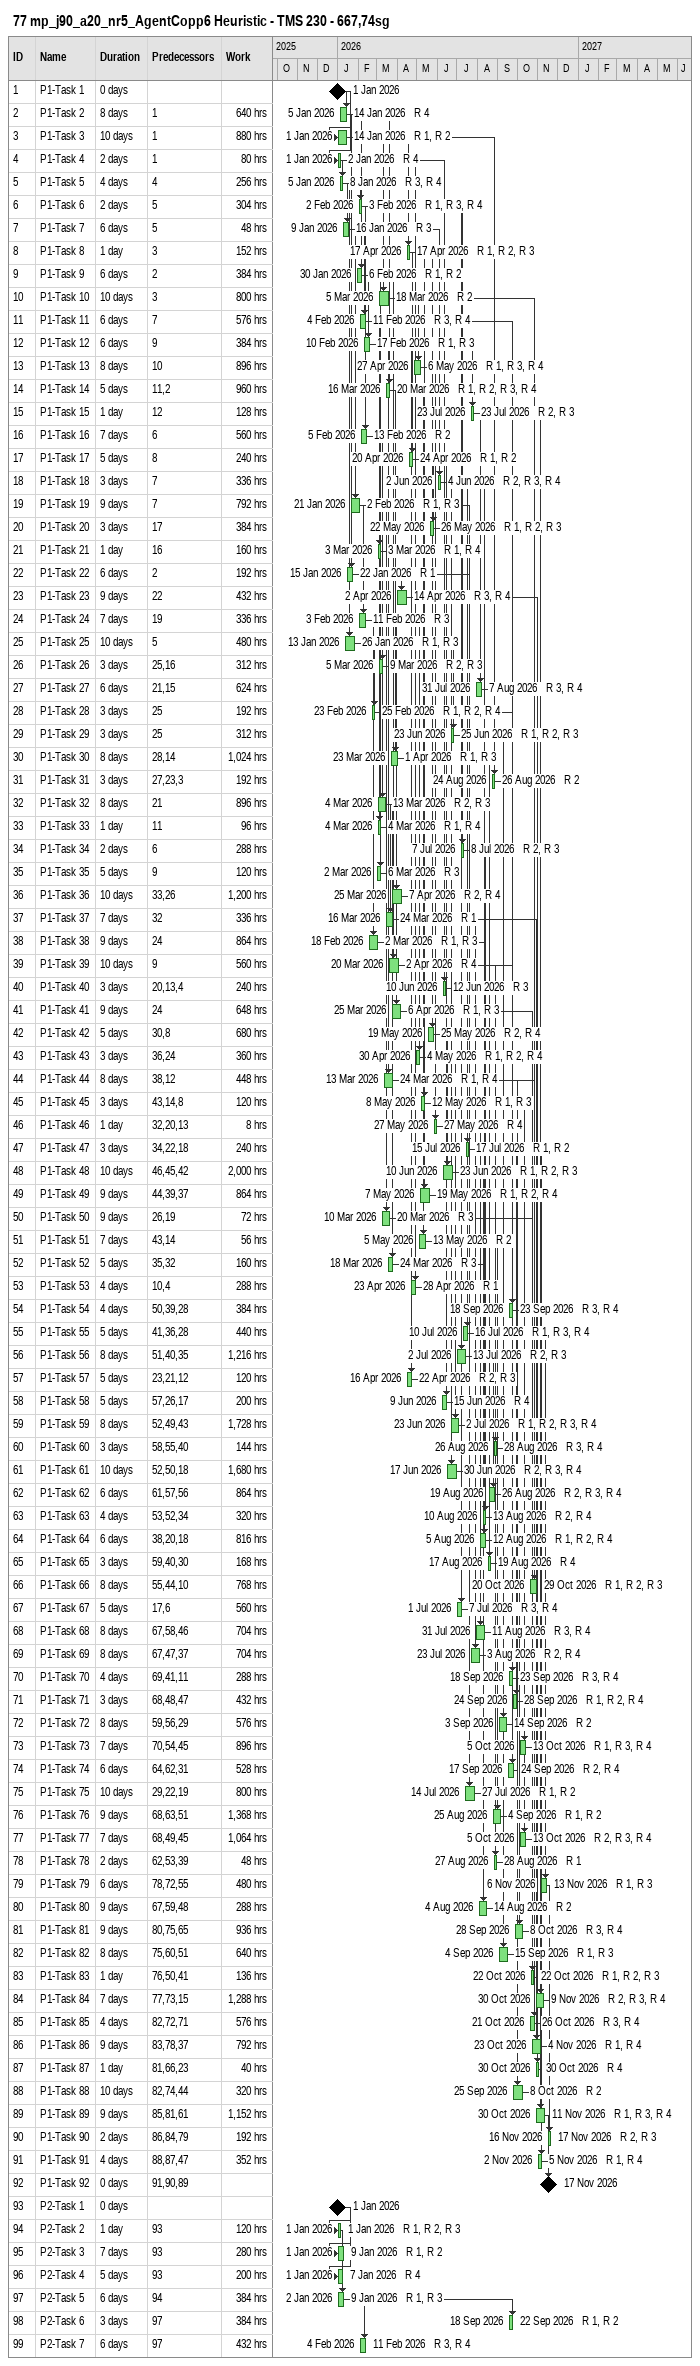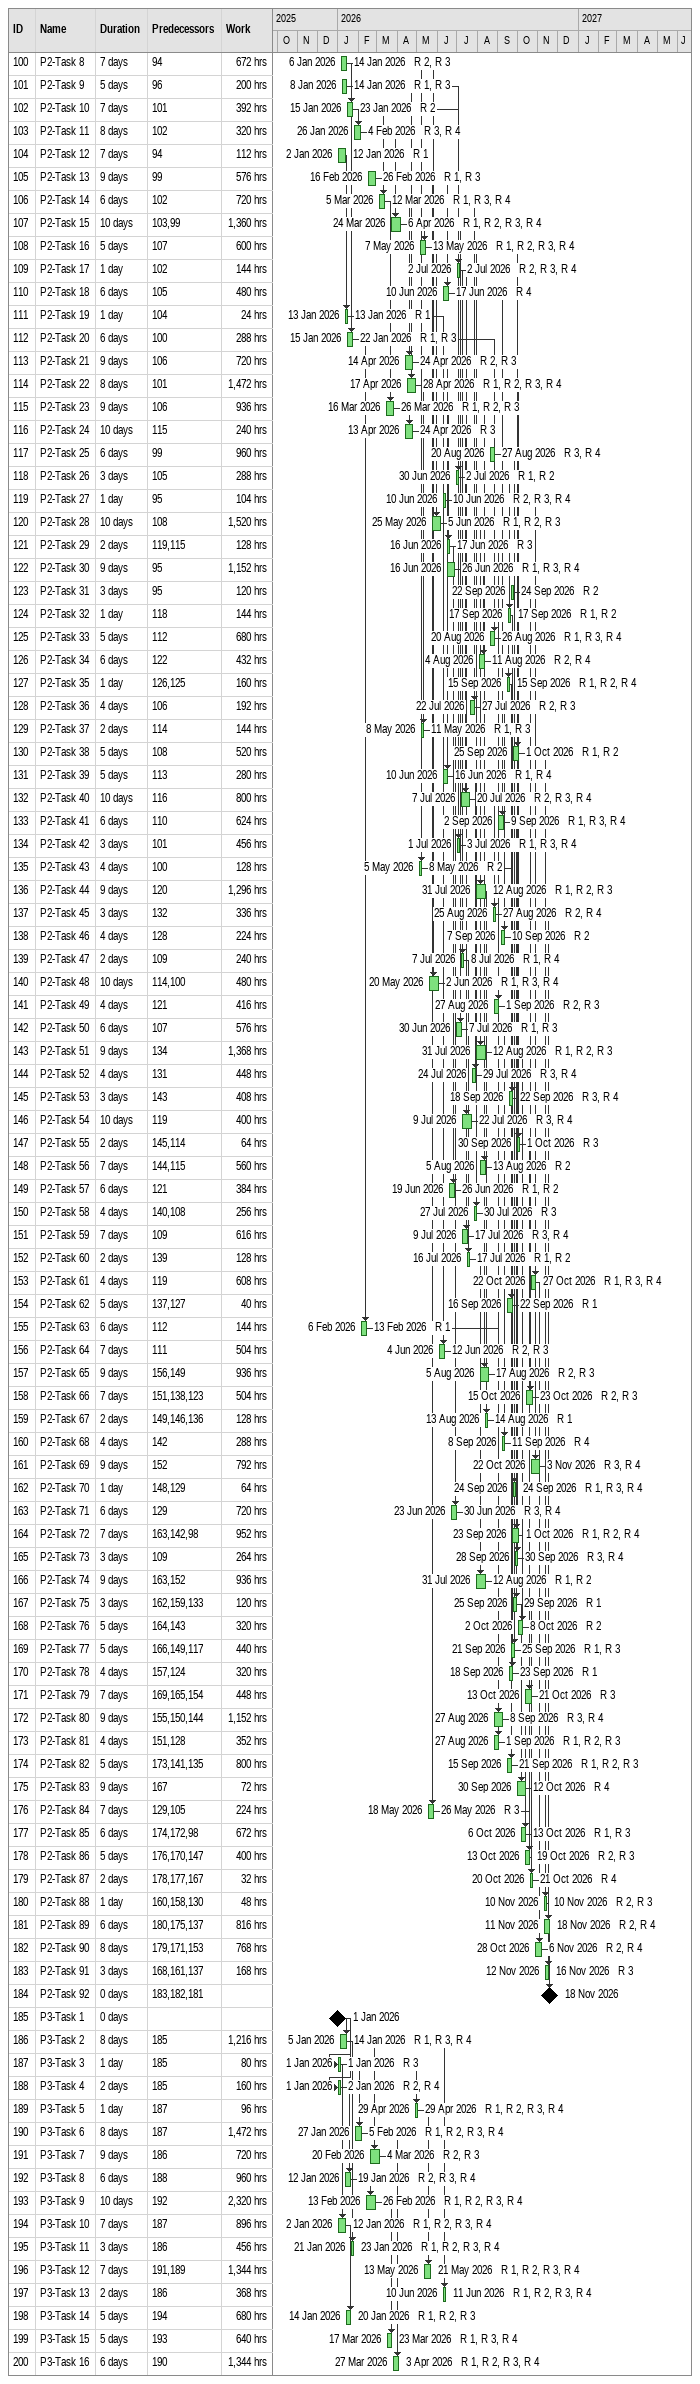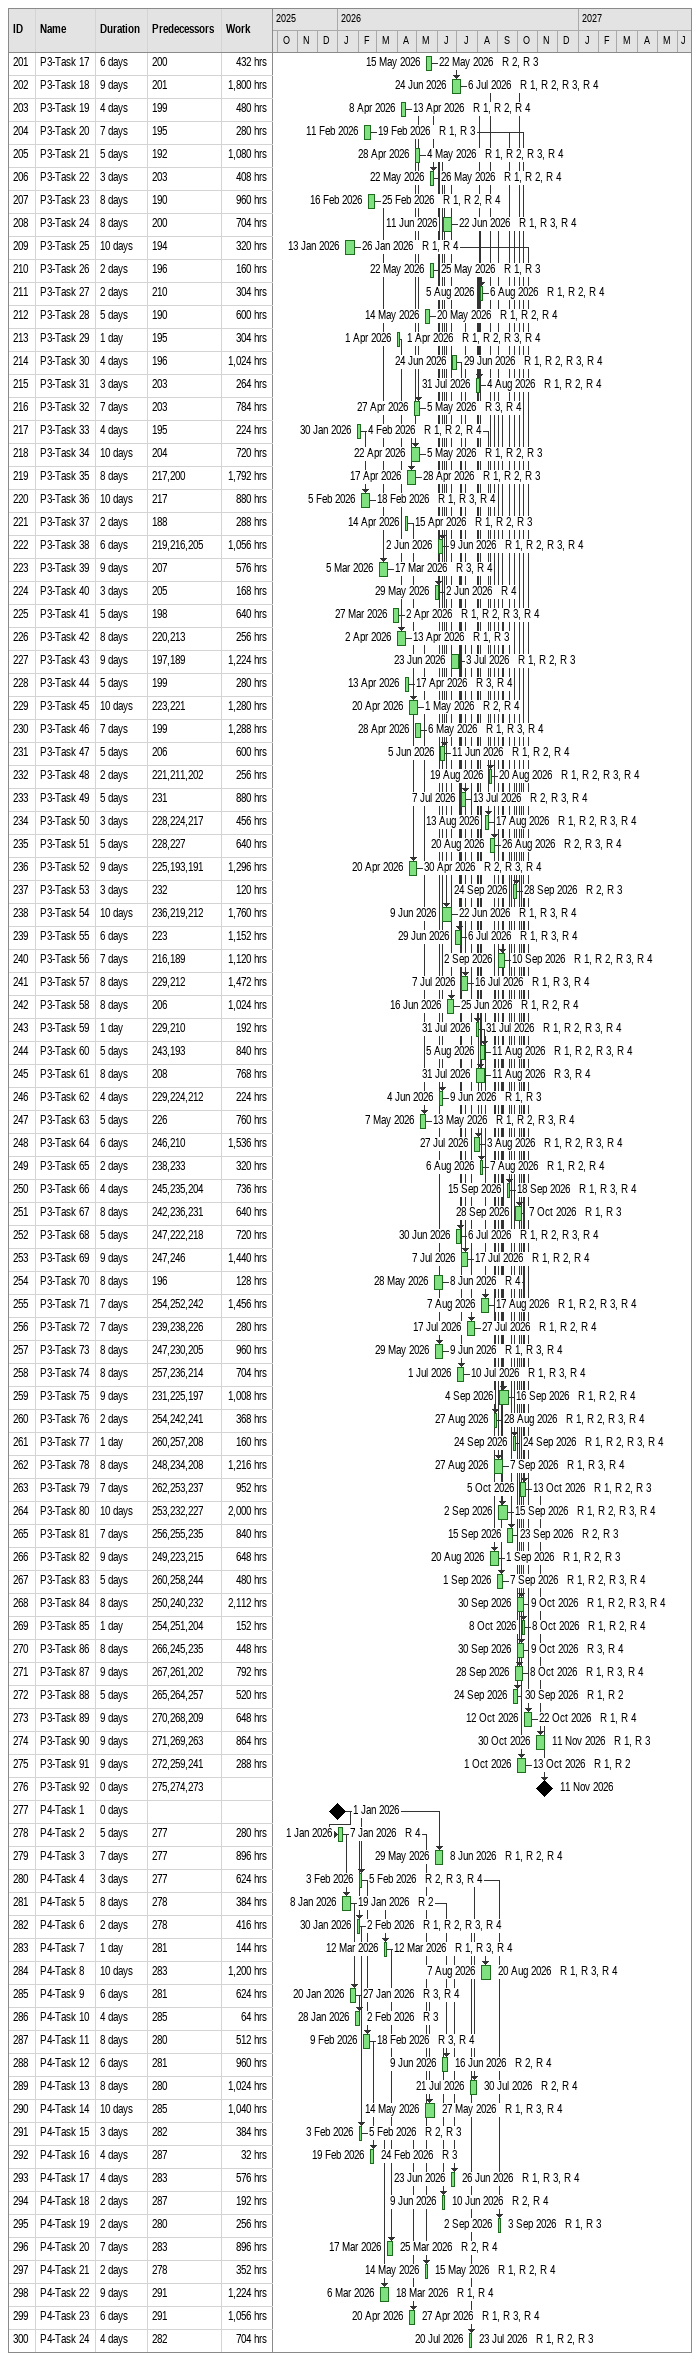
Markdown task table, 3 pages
77 mp_j90_a20_nr5_AgentCopp6 Heuristic - TMS 230 - 667,74sg

| ID | Task | Duration | Start | Finish | Predecessors | Resources | Work (h) |
|---|---|---|---|---|---|---|---|
| 1 | P1-Task 1 | 0d | 2026-01-01 | 2026-01-01 |  |  |  |
| 2 | P1-Task 2 | 8d | 2026-01-05 | 2026-01-14 | 1 | R 4 | 640 |
| 3 | P1-Task 3 | 10d | 2026-01-01 | 2026-01-14 | 1 | R 1, R 2 | 880 |
| 4 | P1-Task 4 | 2d | 2026-01-01 | 2026-01-02 | 1 | R 4 | 80 |
| 5 | P1-Task 5 | 4d | 2026-01-05 | 2026-01-08 | 4 | R 3, R 4 | 256 |
| 6 | P1-Task 6 | 2d | 2026-02-02 | 2026-02-03 | 5 | R 1, R 3, R 4 | 304 |
| 7 | P1-Task 7 | 6d | 2026-01-09 | 2026-01-16 | 5 | R 3 | 48 |
| 8 | P1-Task 8 | 1d | 2026-04-17 | 2026-04-17 | 3 | R 1, R 2, R 3 | 152 |
| 9 | P1-Task 9 | 6d | 2026-01-30 | 2026-02-06 | 2 | R 1, R 2 | 384 |
| 10 | P1-Task 10 | 10d | 2026-03-05 | 2026-03-18 | 3 | R 2 | 800 |
| 11 | P1-Task 11 | 6d | 2026-02-04 | 2026-02-11 | 7 | R 3, R 4 | 576 |
| 12 | P1-Task 12 | 6d | 2026-02-10 | 2026-02-17 | 9 | R 1, R 3 | 384 |
| 13 | P1-Task 13 | 8d | 2026-04-27 | 2026-05-06 | 10 | R 1, R 3, R 4 | 896 |
| 14 | P1-Task 14 | 5d | 2026-03-16 | 2026-03-20 | 11, 2 | R 1, R 2, R 3, R 4 | 960 |
| 15 | P1-Task 15 | 1d | 2026-07-23 | 2026-07-23 | 12 | R 2, R 3 | 128 |
| 16 | P1-Task 16 | 7d | 2026-02-05 | 2026-02-13 | 6 | R 2 | 560 |
| 17 | P1-Task 17 | 5d | 2026-04-20 | 2026-04-24 | 8 | R 1, R 2 | 240 |
| 18 | P1-Task 18 | 3d | 2026-06-02 | 2026-06-04 | 7 | R 2, R 3, R 4 | 336 |
| 19 | P1-Task 19 | 9d | 2026-01-21 | 2026-02-02 | 7 | R 1, R 3 | 792 |
| 20 | P1-Task 20 | 3d | 2026-05-22 | 2026-05-26 | 17 | R 1, R 2, R 3 | 384 |
| 21 | P1-Task 21 | 1d | 2026-03-03 | 2026-03-03 | 16 | R 1, R 4 | 160 |
| 22 | P1-Task 22 | 6d | 2026-01-15 | 2026-01-22 | 2 | R 1 | 192 |
| 23 | P1-Task 23 | 9d | 2026-04-02 | 2026-04-14 | 22 | R 3, R 4 | 432 |
| 24 | P1-Task 24 | 7d | 2026-02-03 | 2026-02-11 | 19 | R 3 | 336 |
| 25 | P1-Task 25 | 10d | 2026-01-13 | 2026-01-26 | 5 | R 1, R 3 | 480 |
| 26 | P1-Task 26 | 3d | 2026-03-05 | 2026-03-09 | 25, 16 | R 2, R 3 | 312 |
| 27 | P1-Task 27 | 6d | 2026-07-31 | 2026-08-07 | 21, 15 | R 3, R 4 | 624 |
| 28 | P1-Task 28 | 3d | 2026-02-23 | 2026-02-25 | 25 | R 1, R 2, R 4 | 192 |
| 29 | P1-Task 29 | 3d | 2026-06-23 | 2026-06-25 | 25 | R 1, R 2, R 3 | 312 |
| 30 | P1-Task 30 | 8d | 2026-03-23 | 2026-04-01 | 28, 14 | R 1, R 3 | 1024 |
| 31 | P1-Task 31 | 3d | 2026-08-24 | 2026-08-26 | 27, 23, 3 | R 2 | 192 |
| 32 | P1-Task 32 | 8d | 2026-03-04 | 2026-03-13 | 21 | R 2, R 3 | 896 |
| 33 | P1-Task 33 | 1d | 2026-03-04 | 2026-03-04 | 11 | R 1, R 4 | 96 |
| 34 | P1-Task 34 | 2d | 2026-07-07 | 2026-07-08 | 6 | R 2, R 3 | 288 |
| 35 | P1-Task 35 | 5d | 2026-03-02 | 2026-03-06 | 9 | R 3 | 120 |
| 36 | P1-Task 36 | 10d | 2026-03-25 | 2026-04-07 | 33, 26 | R 2, R 4 | 1200 |
| 37 | P1-Task 37 | 7d | 2026-03-16 | 2026-03-24 | 32 | R 1 | 336 |
| 38 | P1-Task 38 | 9d | 2026-02-18 | 2026-03-02 | 24 | R 1, R 3 | 864 |
| 39 | P1-Task 39 | 10d | 2026-03-20 | 2026-04-02 | 9 | R 4 | 560 |
| 40 | P1-Task 40 | 3d | 2026-06-10 | 2026-06-12 | 20, 13, 4 | R 3 | 240 |
| 41 | P1-Task 41 | 9d | 2026-03-25 | 2026-04-06 | 24 | R 1, R 3 | 648 |
| 42 | P1-Task 42 | 5d | 2026-05-19 | 2026-05-25 | 30, 8 | R 2, R 4 | 680 |
| 43 | P1-Task 43 | 3d | 2026-04-30 | 2026-05-04 | 36, 24 | R 1, R 2, R 4 | 360 |
| 44 | P1-Task 44 | 8d | 2026-03-13 | 2026-03-24 | 38, 12 | R 1, R 4 | 448 |
| 45 | P1-Task 45 | 3d | 2026-05-08 | 2026-05-12 | 43, 14, 8 | R 1, R 3 | 120 |
| 46 | P1-Task 46 | 1d | 2026-05-27 | 2026-05-27 | 32, 20, 13 | R 4 | 8 |
| 47 | P1-Task 47 | 3d | 2026-07-15 | 2026-07-17 | 34, 22, 18 | R 1, R 2 | 240 |
| 48 | P1-Task 48 | 10d | 2026-06-10 | 2026-06-23 | 46, 45, 42 | R 1, R 2, R 3 | 2000 |
| 49 | P1-Task 49 | 9d | 2026-05-07 | 2026-05-19 | 44, 39, 37 | R 1, R 2, R 4 | 864 |
| 50 | P1-Task 50 | 9d | 2026-03-10 | 2026-03-20 | 26, 19 | R 3 | 72 |
| 51 | P1-Task 51 | 7d | 2026-05-05 | 2026-05-13 | 43, 14 | R 2 | 56 |
| 52 | P1-Task 52 | 5d | 2026-03-18 | 2026-03-24 | 35, 32 | R 3 | 160 |
| 53 | P1-Task 53 | 4d | 2026-04-23 | 2026-04-28 | 10, 4 | R 1 | 288 |
| 54 | P1-Task 54 | 4d | 2026-09-18 | 2026-09-23 | 50, 39, 28 | R 3, R 4 | 384 |
| 55 | P1-Task 55 | 5d | 2026-07-10 | 2026-07-16 | 41, 36, 28 | R 1, R 3, R 4 | 440 |
| 56 | P1-Task 56 | 8d | 2026-07-02 | 2026-07-13 | 51, 40, 35 | R 2, R 3 | 1216 |
| 57 | P1-Task 57 | 5d | 2026-04-16 | 2026-04-22 | 23, 21, 12 | R 2, R 3 | 120 |
| 58 | P1-Task 58 | 5d | 2026-06-09 | 2026-06-15 | 57, 26, 17 | R 4 | 200 |
| 59 | P1-Task 59 | 8d | 2026-06-23 | 2026-07-02 | 52, 49, 43 | R 1, R 2, R 3, R 4 | 1728 |
| 60 | P1-Task 60 | 3d | 2026-08-26 | 2026-08-28 | 58, 55, 40 | R 3, R 4 | 144 |
| 61 | P1-Task 61 | 10d | 2026-06-17 | 2026-06-30 | 52, 50, 18 | R 2, R 3, R 4 | 1680 |
| 62 | P1-Task 62 | 6d | 2026-08-19 | 2026-08-26 | 61, 57, 56 | R 2, R 3, R 4 | 864 |
| 63 | P1-Task 63 | 4d | 2026-08-10 | 2026-08-13 | 53, 52, 34 | R 2, R 4 | 320 |
| 64 | P1-Task 64 | 6d | 2026-08-05 | 2026-08-12 | 38, 20, 18 | R 1, R 2, R 4 | 816 |
| 65 | P1-Task 65 | 3d | 2026-08-17 | 2026-08-19 | 59, 40, 30 | R 4 | 168 |
| 66 | P1-Task 66 | 8d | 2026-10-20 | 2026-10-29 | 55, 44, 10 | R 1, R 2, R 3 | 768 |
| 67 | P1-Task 67 | 5d | 2026-07-01 | 2026-07-07 | 17, 6 | R 3, R 4 | 560 |
| 68 | P1-Task 68 | 8d | 2026-07-31 | 2026-08-11 | 67, 58, 46 | R 3, R 4 | 704 |
| 69 | P1-Task 69 | 8d | 2026-07-23 | 2026-08-03 | 67, 47, 37 | R 2, R 4 | 704 |
| 70 | P1-Task 70 | 4d | 2026-09-18 | 2026-09-23 | 69, 41, 11 | R 3, R 4 | 288 |
| 71 | P1-Task 71 | 3d | 2026-09-24 | 2026-09-28 | 68, 48, 47 | R 1, R 2, R 4 | 432 |
| 72 | P1-Task 72 | 8d | 2026-09-03 | 2026-09-14 | 59, 56, 29 | R 2 | 576 |
| 73 | P1-Task 73 | 7d | 2026-10-05 | 2026-10-13 | 70, 54, 45 | R 1, R 3, R 4 | 896 |
| 74 | P1-Task 74 | 6d | 2026-09-17 | 2026-09-24 | 64, 62, 31 | R 2, R 4 | 528 |
| 75 | P1-Task 75 | 10d | 2026-07-14 | 2026-07-27 | 29, 22, 19 | R 1, R 2 | 800 |
| 76 | P1-Task 76 | 9d | 2026-08-25 | 2026-09-04 | 68, 63, 51 | R 1, R 2 | 1368 |
| 77 | P1-Task 77 | 7d | 2026-10-05 | 2026-10-13 | 68, 49, 45 | R 2, R 3, R 4 | 1064 |
| 78 | P1-Task 78 | 2d | 2026-08-27 | 2026-08-28 | 62, 53, 39 | R 1 | 48 |
| 79 | P1-Task 79 | 6d | 2026-11-06 | 2026-11-13 | 78, 72, 55 | R 1, R 3 | 480 |
| 80 | P1-Task 80 | 9d | 2026-08-04 | 2026-08-14 | 67, 59, 48 | R 2 | 288 |
| 81 | P1-Task 81 | 9d | 2026-09-28 | 2026-10-08 | 80, 75, 65 | R 3, R 4 | 936 |
| 82 | P1-Task 82 | 8d | 2026-09-04 | 2026-09-15 | 75, 60, 51 | R 1, R 3 | 640 |
| 83 | P1-Task 83 | 1d | 2026-10-22 | 2026-10-22 | 76, 50, 41 | R 1, R 2, R 3 | 136 |
| 84 | P1-Task 84 | 7d | 2026-10-30 | 2026-11-09 | 77, 73, 15 | R 2, R 3, R 4 | 1288 |
| 85 | P1-Task 85 | 4d | 2026-10-21 | 2026-10-26 | 82, 72, 71 | R 3, R 4 | 576 |
| 86 | P1-Task 86 | 9d | 2026-10-23 | 2026-11-04 | 83, 78, 37 | R 1, R 4 | 792 |
| 87 | P1-Task 87 | 1d | 2026-10-30 | 2026-10-30 | 81, 66, 23 | R 4 | 40 |
| 88 | P1-Task 88 | 10d | 2026-09-25 | 2026-10-08 | 82, 74, 44 | R 2 | 320 |
| 89 | P1-Task 89 | 9d | 2026-10-30 | 2026-11-11 | 85, 81, 61 | R 1, R 3, R 4 | 1152 |
| 90 | P1-Task 90 | 2d | 2026-11-16 | 2026-11-17 | 86, 84, 79 | R 2, R 3 | 192 |
| 91 | P1-Task 91 | 4d | 2026-11-02 | 2026-11-05 | 88, 87, 47 | R 1, R 4 | 352 |
| 92 | P1-Task 92 | 0d | 2026-11-17 | 2026-11-17 | 91, 90, 89 |  |  |
| 93 | P2-Task 1 | 0d | 2026-01-01 | 2026-01-01 |  |  |  |
| 94 | P2-Task 2 | 1d | 2026-01-01 | 2026-01-01 | 93 | R 1, R 2, R 3 | 120 |
| 95 | P2-Task 3 | 7d | 2026-01-01 | 2026-01-09 | 93 | R 1, R 2 | 280 |
| 96 | P2-Task 4 | 5d | 2026-01-01 | 2026-01-07 | 93 | R 4 | 200 |
| 97 | P2-Task 5 | 6d | 2026-01-02 | 2026-01-09 | 94 | R 1, R 3 | 384 |
| 98 | P2-Task 6 | 3d | 2026-09-18 | 2026-09-22 | 97 | R 1, R 2 | 384 |
| 99 | P2-Task 7 | 6d | 2026-02-04 | 2026-02-11 | 97 | R 3, R 4 | 432 |
| 100 | P2-Task 8 | 7d | 2026-01-06 | 2026-01-14 | 94 | R 2, R 3 | 672 |
| 101 | P2-Task 9 | 5d | 2026-01-08 | 2026-01-14 | 96 | R 1, R 3 | 200 |
| 102 | P2-Task 10 | 7d | 2026-01-15 | 2026-01-23 | 101 | R 2 | 392 |
| 103 | P2-Task 11 | 8d | 2026-01-26 | 2026-02-04 | 102 | R 3, R 4 | 320 |
| 104 | P2-Task 12 | 7d | 2026-01-02 | 2026-01-12 | 94 | R 1 | 112 |
| 105 | P2-Task 13 | 9d | 2026-02-16 | 2026-02-26 | 99 | R 1, R 3 | 576 |
| 106 | P2-Task 14 | 6d | 2026-03-05 | 2026-03-12 | 102 | R 1, R 3, R 4 | 720 |
| 107 | P2-Task 15 | 10d | 2026-03-24 | 2026-04-06 | 103, 99 | R 1, R 2, R 3, R 4 | 1360 |
| 108 | P2-Task 16 | 5d | 2026-05-07 | 2026-05-13 | 107 | R 1, R 2, R 3, R 4 | 600 |
| 109 | P2-Task 17 | 1d | 2026-07-02 | 2026-07-02 | 102 | R 2, R 3, R 4 | 144 |
| 110 | P2-Task 18 | 6d | 2026-06-10 | 2026-06-17 | 105 | R 4 | 480 |
| 111 | P2-Task 19 | 1d | 2026-01-13 | 2026-01-13 | 104 | R 1 | 24 |
| 112 | P2-Task 20 | 6d | 2026-01-15 | 2026-01-22 | 100 | R 1, R 3 | 288 |
| 113 | P2-Task 21 | 9d | 2026-04-14 | 2026-04-24 | 106 | R 2, R 3 | 720 |
| 114 | P2-Task 22 | 8d | 2026-04-17 | 2026-04-28 | 101 | R 1, R 2, R 3, R 4 | 1472 |
| 115 | P2-Task 23 | 9d | 2026-03-16 | 2026-03-26 | 106 | R 1, R 2, R 3 | 936 |
| 116 | P2-Task 24 | 10d | 2026-04-13 | 2026-04-24 | 115 | R 3 | 240 |
| 117 | P2-Task 25 | 6d | 2026-08-20 | 2026-08-27 | 99 | R 3, R 4 | 960 |
| 118 | P2-Task 26 | 3d | 2026-06-30 | 2026-07-02 | 105 | R 1, R 2 | 288 |
| 119 | P2-Task 27 | 1d | 2026-06-10 | 2026-06-10 | 95 | R 2, R 3, R 4 | 104 |
| 120 | P2-Task 28 | 10d | 2026-05-25 | 2026-06-05 | 108 | R 1, R 2, R 3 | 1520 |
| 121 | P2-Task 29 | 2d | 2026-06-16 | 2026-06-17 | 119, 115 | R 3 | 128 |
| 122 | P2-Task 30 | 9d | 2026-06-16 | 2026-06-26 | 95 | R 1, R 3, R 4 | 1152 |
| 123 | P2-Task 31 | 3d | 2026-09-22 | 2026-09-24 | 95 | R 2 | 120 |
| 124 | P2-Task 32 | 1d | 2026-09-17 | 2026-09-17 | 118 | R 1, R 2 | 144 |
| 125 | P2-Task 33 | 5d | 2026-08-20 | 2026-08-26 | 112 | R 1, R 3, R 4 | 680 |
| 126 | P2-Task 34 | 6d | 2026-08-04 | 2026-08-11 | 122 | R 2, R 4 | 432 |
| 127 | P2-Task 35 | 1d | 2026-09-15 | 2026-09-15 | 126, 125 | R 1, R 2, R 4 | 160 |
| 128 | P2-Task 36 | 4d | 2026-07-22 | 2026-07-27 | 106 | R 2, R 3 | 192 |
| 129 | P2-Task 37 | 2d | 2026-05-08 | 2026-05-11 | 114 | R 1, R 3 | 144 |
| 130 | P2-Task 38 | 5d | 2026-09-25 | 2026-10-01 | 108 | R 1, R 2 | 520 |
| 131 | P2-Task 39 | 5d | 2026-06-10 | 2026-06-16 | 113 | R 1, R 4 | 280 |
| 132 | P2-Task 40 | 10d | 2026-07-07 | 2026-07-20 | 116 | R 2, R 3, R 4 | 800 |
| 133 | P2-Task 41 | 6d | 2026-09-02 | 2026-09-09 | 110 | R 1, R 3, R 4 | 624 |
| 134 | P2-Task 42 | 3d | 2026-07-01 | 2026-07-03 | 101 | R 1, R 3, R 4 | 456 |
| 135 | P2-Task 43 | 4d | 2026-05-05 | 2026-05-08 | 100 | R 2 | 128 |
| 136 | P2-Task 44 | 9d | 2026-07-31 | 2026-08-12 | 120 | R 1, R 2, R 3 | 1296 |
| 137 | P2-Task 45 | 3d | 2026-08-25 | 2026-08-27 | 132 | R 2, R 4 | 336 |
| 138 | P2-Task 46 | 4d | 2026-09-07 | 2026-09-10 | 128 | R 2 | 224 |
| 139 | P2-Task 47 | 2d | 2026-07-07 | 2026-07-08 | 109 | R 1, R 4 | 240 |
| 140 | P2-Task 48 | 10d | 2026-05-20 | 2026-06-02 | 114, 100 | R 1, R 3, R 4 | 480 |
| 141 | P2-Task 49 | 4d | 2026-08-27 | 2026-09-01 | 121 | R 2, R 3 | 416 |
| 142 | P2-Task 50 | 6d | 2026-06-30 | 2026-07-07 | 107 | R 1, R 3 | 576 |
| 143 | P2-Task 51 | 9d | 2026-07-31 | 2026-08-12 | 134 | R 1, R 2, R 3 | 1368 |
| 144 | P2-Task 52 | 4d | 2026-07-24 | 2026-07-29 | 131 | R 3, R 4 | 448 |
| 145 | P2-Task 53 | 3d | 2026-09-18 | 2026-09-22 | 143 | R 3, R 4 | 408 |
| 146 | P2-Task 54 | 10d | 2026-07-09 | 2026-07-22 | 119 | R 3, R 4 | 400 |
| 147 | P2-Task 55 | 2d | 2026-09-30 | 2026-10-01 | 145, 114 | R 3 | 64 |
| 148 | P2-Task 56 | 7d | 2026-08-05 | 2026-08-13 | 144, 115 | R 2 | 560 |
| 149 | P2-Task 57 | 6d | 2026-06-19 | 2026-06-26 | 121 | R 1, R 2 | 384 |
| 150 | P2-Task 58 | 4d | 2026-07-27 | 2026-07-30 | 140, 108 | R 3 | 256 |
| 151 | P2-Task 59 | 7d | 2026-07-09 | 2026-07-17 | 109 | R 3, R 4 | 616 |
| 152 | P2-Task 60 | 2d | 2026-07-16 | 2026-07-17 | 139 | R 1, R 2 | 128 |
| 153 | P2-Task 61 | 4d | 2026-10-22 | 2026-10-27 | 119 | R 1, R 3, R 4 | 608 |
| 154 | P2-Task 62 | 5d | 2026-09-16 | 2026-09-22 | 137, 127 | R 1 | 40 |
| 155 | P2-Task 63 | 6d | 2026-02-06 | 2026-02-13 | 112 | R 1 | 144 |
| 156 | P2-Task 64 | 7d | 2026-06-04 | 2026-06-12 | 111 | R 2, R 3 | 504 |
| 157 | P2-Task 65 | 9d | 2026-08-05 | 2026-08-17 | 156, 149 | R 2, R 3 | 936 |
| 158 | P2-Task 66 | 7d | 2026-10-15 | 2026-10-23 | 151, 138, 123 | R 2, R 3 | 504 |
| 159 | P2-Task 67 | 2d | 2026-08-13 | 2026-08-14 | 149, 146, 136 | R 1 | 128 |
| 160 | P2-Task 68 | 4d | 2026-09-08 | 2026-09-11 | 142 | R 4 | 288 |
| 161 | P2-Task 69 | 9d | 2026-10-22 | 2026-11-03 | 152 | R 3, R 4 | 792 |
| 162 | P2-Task 70 | 1d | 2026-09-24 | 2026-09-24 | 148, 129 | R 1, R 3, R 4 | 64 |
| 163 | P2-Task 71 | 6d | 2026-06-23 | 2026-06-30 | 129 | R 3, R 4 | 720 |
| 164 | P2-Task 72 | 7d | 2026-09-23 | 2026-10-01 | 163, 142, 98 | R 1, R 2, R 4 | 952 |
| 165 | P2-Task 73 | 3d | 2026-09-28 | 2026-09-30 | 109 | R 3, R 4 | 264 |
| 166 | P2-Task 74 | 9d | 2026-07-31 | 2026-08-12 | 163, 152 | R 1, R 2 | 936 |
| 167 | P2-Task 75 | 3d | 2026-09-25 | 2026-09-29 | 162, 159, 133 | R 1 | 120 |
| 168 | P2-Task 76 | 5d | 2026-10-02 | 2026-10-08 | 164, 143 | R 2 | 320 |
| 169 | P2-Task 77 | 5d | 2026-09-21 | 2026-09-25 | 166, 149, 117 | R 1, R 3 | 440 |
| 170 | P2-Task 78 | 4d | 2026-09-18 | 2026-09-23 | 157, 124 | R 1 | 320 |
| 171 | P2-Task 79 | 7d | 2026-10-13 | 2026-10-21 | 169, 165, 154 | R 3 | 448 |
| 172 | P2-Task 80 | 9d | 2026-08-27 | 2026-09-08 | 155, 150, 144 | R 3, R 4 | 1152 |
| 173 | P2-Task 81 | 4d | 2026-08-27 | 2026-09-01 | 151, 128 | R 1, R 2, R 3 | 352 |
| 174 | P2-Task 82 | 5d | 2026-09-15 | 2026-09-21 | 173, 141, 135 | R 1, R 2, R 3 | 800 |
| 175 | P2-Task 83 | 9d | 2026-09-30 | 2026-10-12 | 167 | R 4 | 72 |
| 176 | P2-Task 84 | 7d | 2026-05-18 | 2026-05-26 | 129, 105 | R 3 | 224 |
| 177 | P2-Task 85 | 6d | 2026-10-06 | 2026-10-13 | 174, 172, 98 | R 1, R 3 | 672 |
| 178 | P2-Task 86 | 5d | 2026-10-13 | 2026-10-19 | 176, 170, 147 | R 2, R 3 | 400 |
| 179 | P2-Task 87 | 2d | 2026-10-20 | 2026-10-21 | 178, 177, 167 | R 4 | 32 |
| 180 | P2-Task 88 | 1d | 2026-11-10 | 2026-11-10 | 160, 158, 130 | R 2, R 3 | 48 |
| 181 | P2-Task 89 | 6d | 2026-11-11 | 2026-11-18 | 180, 175, 137 | R 2, R 4 | 816 |
| 182 | P2-Task 90 | 8d | 2026-10-28 | 2026-11-06 | 179, 171, 153 | R 2, R 4 | 768 |
| 183 | P2-Task 91 | 3d | 2026-11-12 | 2026-11-16 | 168, 161, 137 | R 3 | 168 |
| 184 | P2-Task 92 | 0d | 2026-11-18 | 2026-11-18 | 183, 182, 181 |  |  |
| 185 | P3-Task 1 | 0d | 2026-01-01 | 2026-01-01 |  |  |  |
| 186 | P3-Task 2 | 8d | 2026-01-05 | 2026-01-14 | 185 | R 1, R 3, R 4 | 1216 |
| 187 | P3-Task 3 | 1d | 2026-01-01 | 2026-01-01 | 185 | R 3 | 80 |
| 188 | P3-Task 4 | 2d | 2026-01-01 | 2026-01-02 | 185 | R 2, R 4 | 160 |
| 189 | P3-Task 5 | 1d | 2026-04-29 | 2026-04-29 | 187 | R 1, R 2, R 3, R 4 | 96 |
| 190 | P3-Task 6 | 8d | 2026-01-27 | 2026-02-05 | 187 | R 1, R 2, R 3, R 4 | 1472 |
| 191 | P3-Task 7 | 9d | 2026-02-20 | 2026-03-04 | 186 | R 2, R 3 | 720 |
| 192 | P3-Task 8 | 6d | 2026-01-12 | 2026-01-19 | 188 | R 2, R 3, R 4 | 960 |
| 193 | P3-Task 9 | 10d | 2026-02-13 | 2026-02-26 | 192 | R 1, R 2, R 3, R 4 | 2320 |
| 194 | P3-Task 10 | 7d | 2026-01-02 | 2026-01-12 | 187 | R 1, R 2, R 3, R 4 | 896 |
| 195 | P3-Task 11 | 3d | 2026-01-21 | 2026-01-23 | 186 | R 1, R 2, R 3, R 4 | 456 |
| 196 | P3-Task 12 | 7d | 2026-05-13 | 2026-05-21 | 191, 189 | R 1, R 2, R 3, R 4 | 1344 |
| 197 | P3-Task 13 | 2d | 2026-06-10 | 2026-06-11 | 186 | R 1, R 2, R 3, R 4 | 368 |
| 198 | P3-Task 14 | 5d | 2026-01-14 | 2026-01-20 | 194 | R 1, R 2, R 3 | 680 |
| 199 | P3-Task 15 | 5d | 2026-03-17 | 2026-03-23 | 193 | R 1, R 3, R 4 | 640 |
| 200 | P3-Task 16 | 6d | 2026-03-27 | 2026-04-03 | 190 | R 1, R 2, R 3, R 4 | 1344 |
| 201 | P3-Task 17 | 6d | 2026-05-15 | 2026-05-22 | 200 | R 2, R 3 | 432 |
| 202 | P3-Task 18 | 9d | 2026-06-24 | 2026-07-06 | 201 | R 1, R 2, R 3, R 4 | 1800 |
| 203 | P3-Task 19 | 4d | 2026-04-08 | 2026-04-13 | 199 | R 1, R 2, R 4 | 480 |
| 204 | P3-Task 20 | 7d | 2026-02-11 | 2026-02-19 | 195 | R 1, R 3 | 280 |
| 205 | P3-Task 21 | 5d | 2026-04-28 | 2026-05-04 | 192 | R 1, R 2, R 3, R 4 | 1080 |
| 206 | P3-Task 22 | 3d | 2026-05-22 | 2026-05-26 | 203 | R 1, R 2, R 4 | 408 |
| 207 | P3-Task 23 | 8d | 2026-02-16 | 2026-02-25 | 190 | R 1, R 2, R 4 | 960 |
| 208 | P3-Task 24 | 8d | 2026-06-11 | 2026-06-22 | 200 | R 1, R 3, R 4 | 704 |
| 209 | P3-Task 25 | 10d | 2026-01-13 | 2026-01-26 | 194 | R 1, R 4 | 320 |
| 210 | P3-Task 26 | 2d | 2026-05-22 | 2026-05-25 | 196 | R 1, R 3 | 160 |
| 211 | P3-Task 27 | 2d | 2026-08-05 | 2026-08-06 | 210 | R 1, R 2, R 4 | 304 |
| 212 | P3-Task 28 | 5d | 2026-05-14 | 2026-05-20 | 190 | R 1, R 2, R 4 | 600 |
| 213 | P3-Task 29 | 1d | 2026-04-01 | 2026-04-01 | 195 | R 1, R 2, R 3, R 4 | 304 |
| 214 | P3-Task 30 | 4d | 2026-06-24 | 2026-06-29 | 196 | R 1, R 2, R 3, R 4 | 1024 |
| 215 | P3-Task 31 | 3d | 2026-07-31 | 2026-08-04 | 203 | R 1, R 2, R 4 | 264 |
| 216 | P3-Task 32 | 7d | 2026-04-27 | 2026-05-05 | 203 | R 3, R 4 | 784 |
| 217 | P3-Task 33 | 4d | 2026-01-30 | 2026-02-04 | 195 | R 1, R 2, R 4 | 224 |
| 218 | P3-Task 34 | 10d | 2026-04-22 | 2026-05-05 | 204 | R 1, R 2, R 3 | 720 |
| 219 | P3-Task 35 | 8d | 2026-04-17 | 2026-04-28 | 217, 200 | R 1, R 2, R 3 | 1792 |
| 220 | P3-Task 36 | 10d | 2026-02-05 | 2026-02-18 | 217 | R 1, R 3, R 4 | 880 |
| 221 | P3-Task 37 | 2d | 2026-04-14 | 2026-04-15 | 188 | R 1, R 2, R 3 | 288 |
| 222 | P3-Task 38 | 6d | 2026-06-02 | 2026-06-09 | 219, 216, 205 | R 1, R 2, R 3, R 4 | 1056 |
| 223 | P3-Task 39 | 9d | 2026-03-05 | 2026-03-17 | 207 | R 3, R 4 | 576 |
| 224 | P3-Task 40 | 3d | 2026-05-29 | 2026-06-02 | 205 | R 4 | 168 |
| 225 | P3-Task 41 | 5d | 2026-03-27 | 2026-04-02 | 198 | R 1, R 2, R 3, R 4 | 640 |
| 226 | P3-Task 42 | 8d | 2026-04-02 | 2026-04-13 | 220, 213 | R 1, R 3 | 256 |
| 227 | P3-Task 43 | 9d | 2026-06-23 | 2026-07-03 | 197, 189 | R 1, R 2, R 3 | 1224 |
| 228 | P3-Task 44 | 5d | 2026-04-13 | 2026-04-17 | 199 | R 3, R 4 | 280 |
| 229 | P3-Task 45 | 10d | 2026-04-20 | 2026-05-01 | 223, 221 | R 2, R 4 | 1280 |
| 230 | P3-Task 46 | 7d | 2026-04-28 | 2026-05-06 | 199 | R 1, R 3, R 4 | 1288 |
| 231 | P3-Task 47 | 5d | 2026-06-05 | 2026-06-11 | 206 | R 1, R 2, R 4 | 600 |
| 232 | P3-Task 48 | 2d | 2026-08-19 | 2026-08-20 | 221, 211, 202 | R 1, R 2, R 3, R 4 | 256 |
| 233 | P3-Task 49 | 5d | 2026-07-07 | 2026-07-13 | 231 | R 2, R 3, R 4 | 880 |
| 234 | P3-Task 50 | 3d | 2026-08-13 | 2026-08-17 | 228, 224, 217 | R 1, R 2, R 3, R 4 | 456 |
| 235 | P3-Task 51 | 5d | 2026-08-20 | 2026-08-26 | 228, 227 | R 2, R 3, R 4 | 640 |
| 236 | P3-Task 52 | 9d | 2026-04-20 | 2026-04-30 | 225, 193, 191 | R 2, R 3, R 4 | 1296 |
| 237 | P3-Task 53 | 3d | 2026-09-24 | 2026-09-28 | 232 | R 2, R 3 | 120 |
| 238 | P3-Task 54 | 10d | 2026-06-09 | 2026-06-22 | 236, 219, 212 | R 1, R 3, R 4 | 1760 |
| 239 | P3-Task 55 | 6d | 2026-06-29 | 2026-07-06 | 223 | R 1, R 3, R 4 | 1152 |
| 240 | P3-Task 56 | 7d | 2026-09-02 | 2026-09-10 | 216, 189 | R 1, R 2, R 3, R 4 | 1120 |
| 241 | P3-Task 57 | 8d | 2026-07-07 | 2026-07-16 | 229, 212 | R 1, R 3, R 4 | 1472 |
| 242 | P3-Task 58 | 8d | 2026-06-16 | 2026-06-25 | 206 | R 1, R 2, R 4 | 1024 |
| 243 | P3-Task 59 | 1d | 2026-07-31 | 2026-07-31 | 229, 210 | R 1, R 2, R 3, R 4 | 192 |
| 244 | P3-Task 60 | 5d | 2026-08-05 | 2026-08-11 | 243, 193 | R 1, R 2, R 3, R 4 | 840 |
| 245 | P3-Task 61 | 8d | 2026-07-31 | 2026-08-11 | 208 | R 3, R 4 | 768 |
| 246 | P3-Task 62 | 4d | 2026-06-04 | 2026-06-09 | 229, 224, 212 | R 1, R 3 | 224 |
| 247 | P3-Task 63 | 5d | 2026-05-07 | 2026-05-13 | 226 | R 1, R 2, R 3, R 4 | 760 |
| 248 | P3-Task 64 | 6d | 2026-07-27 | 2026-08-03 | 246, 210 | R 1, R 2, R 3, R 4 | 1536 |
| 249 | P3-Task 65 | 2d | 2026-08-06 | 2026-08-07 | 238, 233 | R 1, R 2, R 4 | 320 |
| 250 | P3-Task 66 | 4d | 2026-09-15 | 2026-09-18 | 245, 235, 204 | R 1, R 3, R 4 | 736 |
| 251 | P3-Task 67 | 8d | 2026-09-28 | 2026-10-07 | 242, 236, 231 | R 1, R 3 | 640 |
| 252 | P3-Task 68 | 5d | 2026-06-30 | 2026-07-06 | 247, 222, 218 | R 1, R 2, R 3, R 4 | 720 |
| 253 | P3-Task 69 | 9d | 2026-07-07 | 2026-07-17 | 247, 246 | R 1, R 2, R 4 | 1440 |
| 254 | P3-Task 70 | 8d | 2026-05-28 | 2026-06-08 | 196 | R 4 | 128 |
| 255 | P3-Task 71 | 7d | 2026-08-07 | 2026-08-17 | 254, 252, 242 | R 1, R 2, R 3, R 4 | 1456 |
| 256 | P3-Task 72 | 7d | 2026-07-17 | 2026-07-27 | 239, 238, 226 | R 1, R 2, R 4 | 280 |
| 257 | P3-Task 73 | 8d | 2026-05-29 | 2026-06-09 | 247, 230, 205 | R 1, R 3, R 4 | 960 |
| 258 | P3-Task 74 | 8d | 2026-07-01 | 2026-07-10 | 257, 236, 214 | R 1, R 3, R 4 | 704 |
| 259 | P3-Task 75 | 9d | 2026-09-04 | 2026-09-16 | 231, 225, 197 | R 1, R 2, R 4 | 1008 |
| 260 | P3-Task 76 | 2d | 2026-08-27 | 2026-08-28 | 254, 242, 241 | R 1, R 2, R 3, R 4 | 368 |
| 261 | P3-Task 77 | 1d | 2026-09-24 | 2026-09-24 | 260, 257, 208 | R 1, R 2, R 3, R 4 | 160 |
| 262 | P3-Task 78 | 8d | 2026-08-27 | 2026-09-07 | 248, 234, 208 | R 1, R 3, R 4 | 1216 |
| 263 | P3-Task 79 | 7d | 2026-10-05 | 2026-10-13 | 262, 253, 237 | R 1, R 2, R 3 | 952 |
| 264 | P3-Task 80 | 10d | 2026-09-02 | 2026-09-15 | 253, 232, 227 | R 1, R 2, R 3, R 4 | 2000 |
| 265 | P3-Task 81 | 7d | 2026-09-15 | 2026-09-23 | 256, 255, 235 | R 2, R 3 | 840 |
| 266 | P3-Task 82 | 9d | 2026-08-20 | 2026-09-01 | 249, 223, 215 | R 1, R 2, R 3 | 648 |
| 267 | P3-Task 83 | 5d | 2026-09-01 | 2026-09-07 | 260, 258, 244 | R 1, R 2, R 3, R 4 | 480 |
| 268 | P3-Task 84 | 8d | 2026-09-30 | 2026-10-09 | 250, 240, 232 | R 1, R 2, R 3, R 4 | 2112 |
| 269 | P3-Task 85 | 1d | 2026-10-08 | 2026-10-08 | 254, 251, 204 | R 1, R 2, R 4 | 152 |
| 270 | P3-Task 86 | 8d | 2026-09-30 | 2026-10-09 | 266, 245, 235 | R 3, R 4 | 448 |
| 271 | P3-Task 87 | 9d | 2026-09-28 | 2026-10-08 | 267, 261, 202 | R 1, R 3, R 4 | 792 |
| 272 | P3-Task 88 | 5d | 2026-09-24 | 2026-09-30 | 265, 264, 257 | R 1, R 2 | 520 |
| 273 | P3-Task 89 | 9d | 2026-10-12 | 2026-10-22 | 270, 268, 209 | R 1, R 4 | 648 |
| 274 | P3-Task 90 | 9d | 2026-10-30 | 2026-11-11 | 271, 269, 263 | R 1, R 3 | 864 |
| 275 | P3-Task 91 | 9d | 2026-10-01 | 2026-10-13 | 272, 259, 241 | R 1, R 2 | 288 |
| 276 | P3-Task 92 | 0d | 2026-11-11 | 2026-11-11 | 275, 274, 273 |  |  |
| 277 | P4-Task 1 | 0d | 2026-01-01 | 2026-01-01 |  |  |  |
| 278 | P4-Task 2 | 5d | 2026-01-01 | 2026-01-07 | 277 | R 4 | 280 |
| 279 | P4-Task 3 | 7d | 2026-05-29 | 2026-06-08 | 277 | R 1, R 2, R 4 | 896 |
| 280 | P4-Task 4 | 3d | 2026-02-03 | 2026-02-05 | 277 | R 2, R 3, R 4 | 624 |
| 281 | P4-Task 5 | 8d | 2026-01-08 | 2026-01-19 | 278 | R 2 | 384 |
| 282 | P4-Task 6 | 2d | 2026-01-30 | 2026-02-02 | 278 | R 1, R 2, R 3, R 4 | 416 |
| 283 | P4-Task 7 | 1d | 2026-03-12 | 2026-03-12 | 281 | R 1, R 3, R 4 | 144 |
| 284 | P4-Task 8 | 10d | 2026-08-07 | 2026-08-20 | 283 | R 1, R 3, R 4 | 1200 |
| 285 | P4-Task 9 | 6d | 2026-01-20 | 2026-01-27 | 281 | R 3, R 4 | 624 |
| 286 | P4-Task 10 | 4d | 2026-01-28 | 2026-02-02 | 285 | R 3 | 64 |
| 287 | P4-Task 11 | 8d | 2026-02-09 | 2026-02-18 | 280 | R 3, R 4 | 512 |
| 288 | P4-Task 12 | 6d | 2026-06-09 | 2026-06-16 | 281 | R 2, R 4 | 960 |
| 289 | P4-Task 13 | 8d | 2026-07-21 | 2026-07-30 | 280 | R 2, R 4 | 1024 |
| 290 | P4-Task 14 | 10d | 2026-05-14 | 2026-05-27 | 285 | R 1, R 3, R 4 | 1040 |
| 291 | P4-Task 15 | 3d | 2026-02-03 | 2026-02-05 | 282 | R 2, R 3 | 384 |
| 292 | P4-Task 16 | 4d | 2026-02-19 | 2026-02-24 | 287 | R 3 | 32 |
| 293 | P4-Task 17 | 4d | 2026-06-23 | 2026-06-26 | 283 | R 1, R 3, R 4 | 576 |
| 294 | P4-Task 18 | 2d | 2026-06-09 | 2026-06-10 | 287 | R 2, R 4 | 192 |
| 295 | P4-Task 19 | 2d | 2026-09-02 | 2026-09-03 | 280 | R 1, R 3 | 256 |
| 296 | P4-Task 20 | 7d | 2026-03-17 | 2026-03-25 | 283 | R 2, R 4 | 896 |
| 297 | P4-Task 21 | 2d | 2026-05-14 | 2026-05-15 | 278 | R 1, R 2, R 4 | 352 |
| 298 | P4-Task 22 | 9d | 2026-03-06 | 2026-03-18 | 291 | R 1, R 4 | 1224 |
| 299 | P4-Task 23 | 6d | 2026-04-20 | 2026-04-27 | 291 | R 1, R 3, R 4 | 1056 |
| 300 | P4-Task 24 | 4d | 2026-07-20 | 2026-07-23 | 282 | R 1, R 2, R 3 | 704 |
